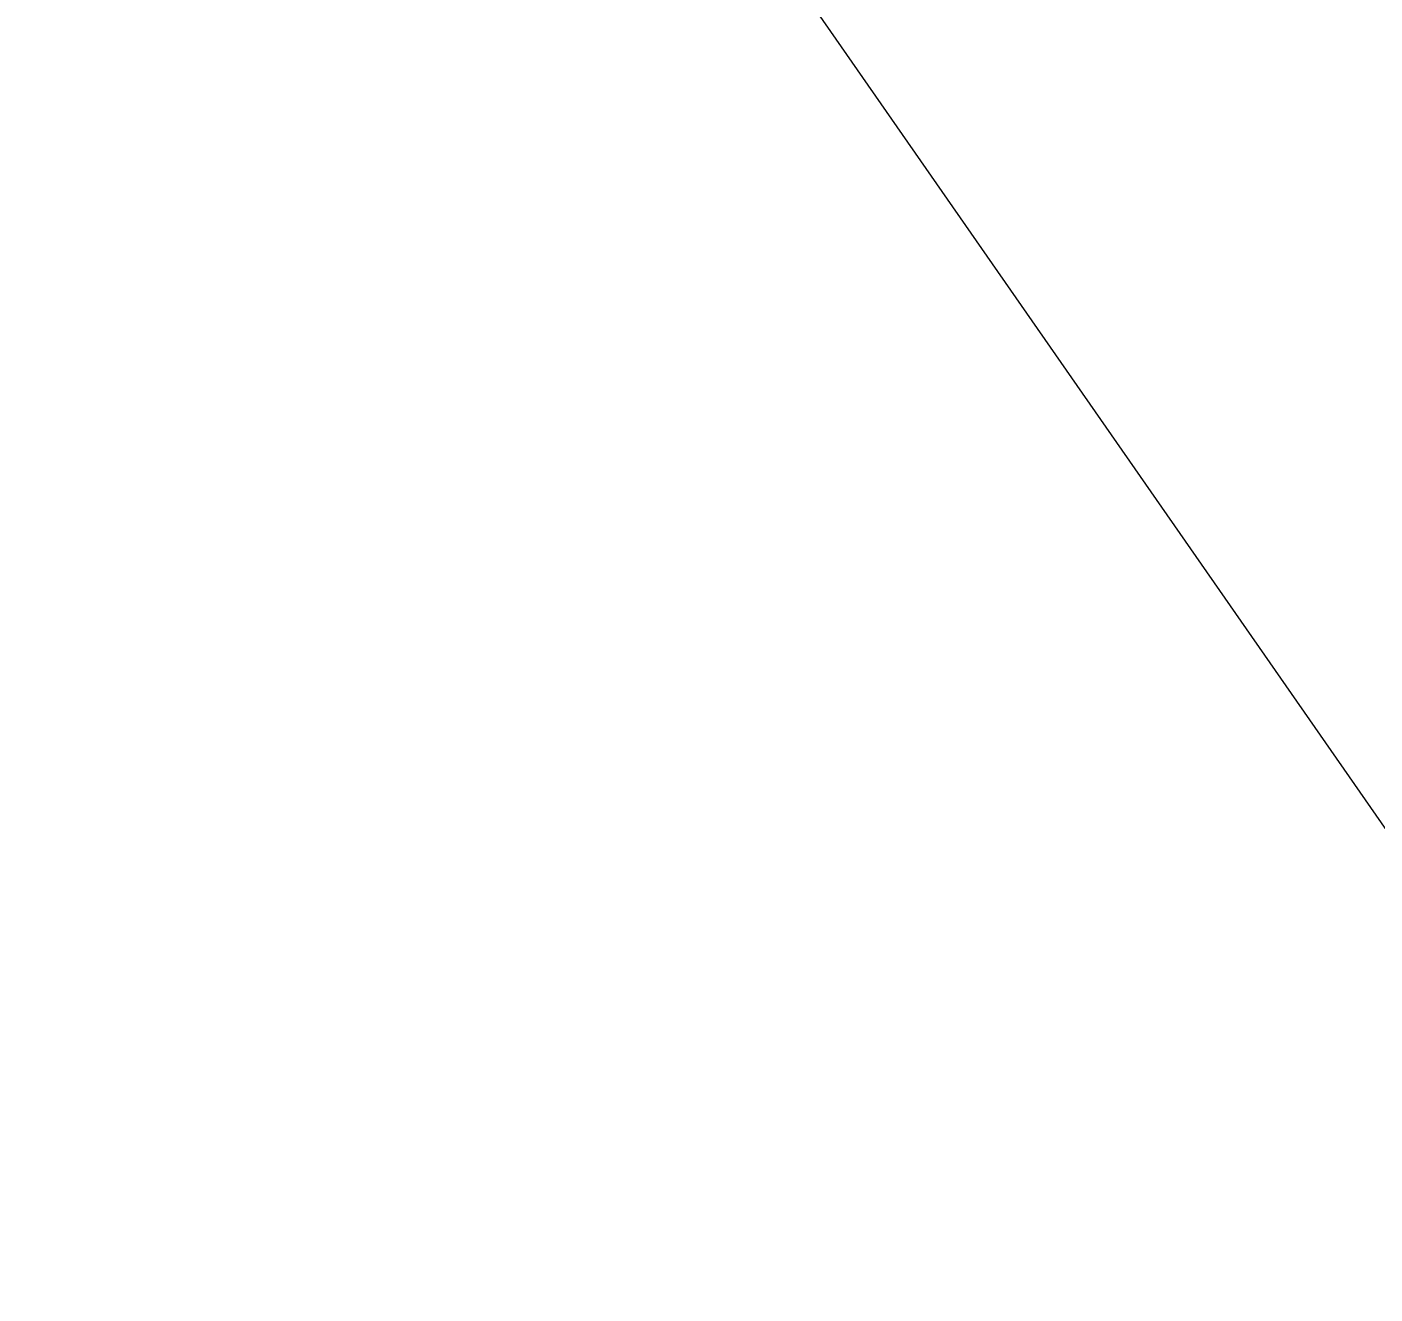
# Model space of a CAD drawing. Header units: metres. Extents: x 431006 to 434411, y 2469261 to 2473208.
# Drawn here: x 432038.2084 to 432038.4385, y 2472797.2041 to 2472797.4205 of the extents above; entities that cross this region are included whole.
import ezdxf
from ezdxf.enums import TextEntityAlignment as Align

# ---------------------------------------------------------------- set-up
doc = ezdxf.new("R2010")
doc.units = ezdxf.units.M
doc.header["$MEASUREMENT"] = 0
doc.linetypes.add('ACAD_ISO02W100', pattern=[15, 12, -3])
for name, color, linetype, lineweight in [('1', 8, 'Continuous', 18), ('duong be tong-ks', 8, 'Continuous', 18), ('mat nuoc-ks', 8, 'DUONG_MEP_NUOC', 18)]:
    doc.layers.add(name, color=color, linetype=linetype, lineweight=lineweight)
doc.styles.add('ks_ten cong trinh', font='')
doc.styles.get('ks_ten cong trinh').set_extended_font_data('.VnArial')
doc.linetypes.add('DUONG_MEP_NUOC', pattern='A,0.2,[130,ltypeshp.shx,S=0.15,R=0,X=0,Y=0.15],0.05,[130,ltypeshp.shx,S=0.15,R=0,X=0,Y=0.15],1', length=1.25)

msp = doc.modelspace()

# ---------------------------------------------------------------- hatches: boundary and pattern name
at = {"layer": 'mat nuoc-ks', "linetype": 'ACAD_ISO02W100'}
h = msp.add_hatch(dxfattribs=at)
h.set_pattern_fill('MUDST', color=9, scale=10, style=0)
h.paths.add_polyline_path([(431995.76096, 2472676.74644), (432026.06468, 2472663.25446), (432047.82947, 2472696.54443), (432006.69275, 2472713.08557)])
edge = h.paths.add_edge_path()
edge.add_spline(control_points=[(431965.72424, 2472785.93237), (431964.41979, 2472784.52943), (431962.02114, 2472782.06825), (431959.50998, 2472775.2781), (431959.4866, 2472766.56452), (431961.76836, 2472755.56638), (431963.98421, 2472746.76255), (431969.34231, 2472742.80153), (431973.58196, 2472743.72634), (431978.75166, 2472746.07603), (431982.12948, 2472753.87428), (431977.98643, 2472764.4964), (431974.75659, 2472774.48811), (431972.87167, 2472784.16545), (431968.8963, 2472786.4973), (431966.42446, 2472786.68546), (431965.72424, 2472785.93237)], knot_values=[0, 0, 0, 0, 5.747009, 10.100787, 21.36842, 31.167118, 44.351095, 46.787336, 50.0346, 56.515715, 63.397584, 72.994175, 89.012488, 96.847635, 99.692713, 102.777687, 102.777687, 102.777687, 102.777687], degree=3, periodic=0)
edge = h.paths.add_edge_path()
edge.add_spline(control_points=[(431935.53565, 2472889.68216), (431935.11728, 2472889.01275), (431932.64316, 2472886.7904), (431932.18335, 2472881.0234), (431932.73823, 2472875.78868), (431931.17055, 2472871.56416), (431933.89865, 2472869.33156), (431937.42461, 2472864.39057), (431946.9688, 2472863.08818), (431953.46117, 2472857.91503), (431957.91245, 2472854.53793), (431961.14986, 2472855.07119), (431963.77533, 2472857.56915), (431963.57602, 2472861.37771), (431966.639, 2472863.83974), (431964.27636, 2472867.64655), (431959.77709, 2472870.52857), (431953.91033, 2472877.26901), (431948.17537, 2472882.94018), (431942.5251, 2472887.59174), (431939.46765, 2472889.48567), (431936.54143, 2472891.28665), (431935.76757, 2472890.05325), (431935.53565, 2472889.68216)], knot_values=[0, 0, 0, 0, 2.368169, 9.707221, 15.509633, 19.097557, 21.153446, 25.258568, 37.301745, 46.869534, 50.790048, 52.990971, 56.16217, 60.670335, 63.74458, 65.536976, 72.573494, 80.257943, 91.858598, 97.173316, 101.544879, 103.887891, 105.200704, 105.200704, 105.200704, 105.200704], degree=3, periodic=0)
h.paths.add_polyline_path([(432013.95881, 2472684.68726), (432021.9123, 2472684.68726), (432021.9123, 2472693.52156), (432013.95881, 2472693.52156)], flags=24)
h.paths.add_polyline_path([(431965.76451, 2472758.77157), (431973.718, 2472758.77157), (431973.718, 2472767.60587), (431965.76451, 2472767.60587)], flags=24)
h.paths.add_polyline_path([(431943.36423, 2472868.2187), (431951.31771, 2472868.2187), (431951.31771, 2472877.05301), (431943.36423, 2472877.05301)], flags=24)

# ---------------------------------------------------------------- linework, layer by layer
at = {"layer": 'duong be tong-ks', "color": 9, "lineweight": 0}
msp.add_lwpolyline([(432033.86787, 2472803.85775), (432040.66432, 2472794.08584), (432047.86039, 2472783.96623), (432057.88085, 2472771.45835), (432069.9807, 2472756.64278), (432083.28977, 2472739.59649), (432087.58004, 2472734.44115), (432092.52379, 2472728.15597), (432093.79329, 2472726.22015)], dxfattribs=at)

# ---------------------------------------------------------------- texts
at = {"layer": '1', "color": 9, "linetype": 'Continuous', "style": 'ks_ten cong trinh'}
msp.add_text('§\xadêng bª t«ng', height=4, rotation=308.3287, dxfattribs=at).set_placement((432049.4378, 2472782.14387), align=Align.CENTER)

doc.saveas('drawing.dxf')
